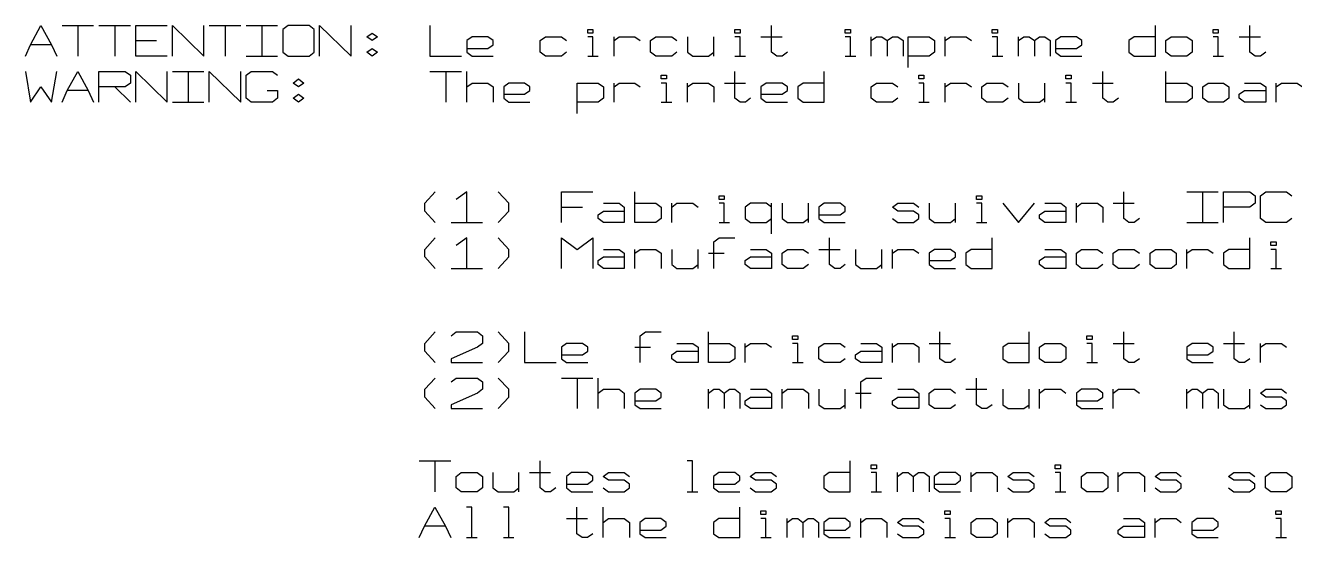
# Model space of a CAD drawing. Header units: millimetres. Extents: x 0 to 1189, y 35 to 806.
# Drawn here: x 495.9 to 622.4, y 260.2 to 311.4 of the extents above; entities that cross this region are included whole.
import ezdxf

# ---------------------------------------------------------------- set-up
doc = ezdxf.new("R2010")
doc.units = ezdxf.units.MM
doc.layers.add('Pen 1', color=7, linetype='Continuous')

msp = doc.modelspace()

# ---------------------------------------------------------------- linework, layer by layer
at = {"layer": 'Pen 1', "color": 7, "lineweight": 30}
for p, q in [((499.55, 311.35), (502.7, 311.35)), ((501.12, 311.35), (501.12, 308.27)), ((503.23, 311.35), (506.38, 311.35)), ((504.8, 311.35), (504.8, 308.27)), ((514.22, 311.35), (517.38, 311.35)), ((515.8, 311.35), (515.8, 308.27)), ((517.9, 311.35), (521.03, 311.35)), ((519.47, 311.35), (519.47, 308.27)), ((554.58, 308.27), (554.58, 310.2)), ((564.53, 308.27), (564.53, 310.2)), ((569.22, 310.2), (571.33, 310.2)), ((580.22, 308.27), (580.22, 310.2)), ((587.58, 308.27), (587.58, 310.2)), ((594.9, 308.27), (594.9, 310.2)), ((616.9, 310.2), (619, 310.2)), ((498.5, 309.42), (496.42, 309.42)), ((506.9, 309.83), (508.98, 309.83)), ((517.9, 308.27), (521.03, 308.27)), ((551.95, 308.27), (553, 308.27)), ((566.62, 308.27), (567.67, 308.27)), ((577.62, 308.27), (578.67, 308.27)), ((592.28, 308.27), (593.33, 308.27)), ((614.3, 308.27), (615.33, 308.27)), ((510.55, 306.75), (513.7, 306.75)), ((512.12, 306.75), (512.12, 303.7)), ((536.22, 306.75), (539.38, 306.75)), ((537.8, 306.75), (537.8, 303.7)), ((539.9, 303.7), (539.9, 306.75)), ((504.8, 305.23), (506.38, 303.7)), ((554.58, 303.7), (554.58, 305.6)), ((561.9, 303.7), (561.9, 305.6)), ((565.58, 305.6), (567.67, 305.6)), ((587.58, 303.7), (587.58, 305.6)), ((597.53, 303.7), (597.53, 305.6)), ((602.25, 305.6), (604.33, 305.6)), ((620.58, 303.7), (620.58, 305.6)), ((502.17, 304.85), (500.08, 304.85)), ((510.55, 303.7), (513.7, 303.7)), ((559.28, 303.7), (560.33, 303.7)), ((584.95, 303.7), (586, 303.7)), ((599.62, 303.7), (600.67, 303.7)), ((560.33, 291.67), (560.33, 293.6)), ((570.28, 290.55), (570.28, 293.6)), ((573.95, 291.67), (573.95, 293.6)), ((588.62, 291.67), (588.62, 293.6)), ((600.67, 291.67), (600.67, 293.6)), ((604.33, 293.6), (606.42, 293.6)), ((611.67, 294.75), (614.8, 294.75)), ((613.22, 294.75), (613.22, 291.67)), ((549.33, 293.23), (551.42, 293.23)), ((538.33, 291.67), (541.47, 291.67)), ((565.05, 291.67), (566.08, 291.67)), ((590.7, 291.67), (591.75, 291.67)), ((611.67, 291.67), (614.8, 291.67)), ((556.65, 287.1), (556.65, 289)), ((562.95, 287.1), (562.95, 289)), ((564, 288.62), (565.55, 288.62)), ((575, 289), (577.1, 289)), ((581.28, 287.1), (581.28, 289)), ((582.33, 287.1), (582.33, 289)), ((611.67, 287.1), (611.67, 289)), ((538.33, 287.1), (541.47, 287.1)), ((620.05, 287.1), (621.1, 287.1)), ((567.65, 277.73), (567.65, 279.62)), ((582.33, 277.73), (582.33, 279.62)), ((586, 279.62), (588.1, 279.62)), ((604.33, 279.62), (606.42, 279.62)), ((615.33, 279.62), (617.42, 279.62)), ((619, 277.73), (619, 279.62)), ((556.65, 279.25), (558.22, 279.25)), ((572.38, 277.73), (573.42, 277.73)), ((601.7, 277.73), (602.75, 277.73)), ((549.33, 276.17), (552.47, 276.17)), ((550.9, 276.17), (550.9, 273.12)), ((553, 273.12), (553, 276.17)), ((564, 273.12), (564, 275.05)), ((571.33, 273.12), (571.33, 275.05)), ((577.6, 273.12), (577.6, 275.05)), ((578.65, 274.65), (580.22, 274.65)), ((589.65, 275.05), (591.75, 275.05)), ((595.95, 273.12), (595.95, 275.05)), ((597, 273.12), (597, 275.05)), ((604.33, 273.12), (604.33, 275.05)), ((611.67, 273.12), (611.67, 275.05)), ((617.95, 273.12), (617.95, 275.05)), ((535.15, 267.9), (538.3, 267.9)), ((536.72, 267.9), (536.72, 264.83)), ((545.1, 264.83), (545.1, 266.75)), ((546.15, 266.75), (548.25, 266.75)), ((582.83, 264.83), (582.83, 266.75)), ((590.17, 264.83), (590.17, 266.75)), ((604.83, 264.83), (604.83, 266.75)), ((561.88, 264.83), (562.92, 264.83)), ((580.2, 264.83), (581.25, 264.83)), ((598.55, 264.83), (599.6, 264.83)), ((553.5, 260.25), (553.5, 263.3)), ((549.83, 262.15), (551.92, 262.15)), ((571.83, 260.25), (571.83, 262.15)), ((579.17, 260.25), (579.17, 262.15)), ((593.83, 260.25), (593.83, 262.15)), ((608.5, 260.25), (608.5, 262.15)), ((537.78, 261.4), (535.67, 261.4)), ((539.88, 260.25), (540.92, 260.25)), ((543.55, 260.25), (544.58, 260.25)), ((569.2, 260.25), (570.25, 260.25)), ((587.55, 260.25), (588.6, 260.25)), ((620.55, 260.25), (621.6, 260.25))]:
    msp.add_line(p, q, dxfattribs=at)
for points in [[(495.9, 308.27), (496.42, 309.42), (497.45, 311.35), (498.5, 309.42), (499.02, 308.27)], [(510.02, 308.27), (506.9, 308.27), (506.9, 311.35), (510.02, 311.35)], [(510.55, 308.27), (510.55, 311.35), (513.7, 308.27), (513.7, 311.35)], [(521.55, 308.67), (522.08, 308.27), (524.17, 308.27), (524.7, 308.67), (524.7, 310.95), (524.17, 311.35), (522.08, 311.35), (521.55, 310.95), (521.55, 308.67)], [(525.22, 308.27), (525.22, 311.35), (528.38, 308.27), (528.38, 311.35)], [(536.22, 311.35), (536.22, 308.27), (539.38, 308.27)], [(571.85, 308.67), (571.33, 308.27), (570.8, 308.27), (570.28, 308.67), (570.28, 311.35)], [(608.53, 310.2), (606.42, 310.2), (605.9, 309.83), (605.9, 308.67), (606.42, 308.27), (608.53, 308.27), (608.53, 311.35)], [(619.53, 308.67), (619, 308.27), (618.47, 308.27), (617.95, 308.67), (617.95, 311.35)], [(530.47, 309.83), (529.95, 310.2), (530.47, 310.58), (531, 310.2), (530.47, 309.83)], [(539.9, 309.05), (542, 309.05), (542.53, 309.42), (542.53, 309.83), (542, 310.2), (540.42, 310.2), (539.9, 309.83), (539.9, 308.67), (540.42, 308.27), (542.53, 308.27)], [(549.85, 308.67), (549.33, 308.27), (547.75, 308.27), (547.22, 308.67), (547.22, 309.83), (547.75, 310.2), (549.33, 310.2), (549.85, 309.83)], [(551.95, 310.58), (551.95, 310.95), (552.47, 310.95), (552.47, 310.58), (551.95, 310.58)], [(552.47, 308.27), (552.47, 310.2), (551.95, 310.2)], [(554.58, 309.83), (555.1, 310.2), (556.65, 310.2), (557.17, 309.83)], [(560.85, 308.67), (560.33, 308.27), (558.75, 308.27), (558.22, 308.67), (558.22, 309.83), (558.75, 310.2), (560.33, 310.2), (560.85, 309.83)], [(561.9, 310.2), (561.9, 308.67), (562.42, 308.27), (564, 308.27), (564.53, 308.67)], [(566.62, 310.58), (566.62, 310.95), (567.15, 310.95), (567.15, 310.58), (566.62, 310.58)], [(567.15, 308.27), (567.15, 310.2), (566.62, 310.2)], [(577.62, 310.58), (577.62, 310.95), (578.15, 310.95), (578.15, 310.58), (577.62, 310.58)], [(578.15, 308.27), (578.15, 310.2), (577.62, 310.2)], [(580.22, 309.83), (580.75, 310.2), (581.28, 310.2), (581.8, 309.83), (581.8, 308.27)], [(581.8, 309.83), (582.33, 310.2), (582.85, 310.2), (583.38, 309.83), (583.38, 308.27)], [(583.9, 307.15), (583.9, 310.2), (586, 310.2), (586.53, 309.83), (586.53, 308.67), (586, 308.27), (583.9, 308.27)], [(587.58, 309.83), (588.1, 310.2), (589.67, 310.2), (590.2, 309.83)], [(592.28, 310.58), (592.28, 310.95), (592.8, 310.95), (592.8, 310.58), (592.28, 310.58)], [(592.8, 308.27), (592.8, 310.2), (592.28, 310.2)], [(594.9, 309.83), (595.42, 310.2), (595.95, 310.2), (596.47, 309.83), (596.47, 308.27)], [(596.47, 309.83), (597, 310.2), (597.53, 310.2), (598.05, 309.83), (598.05, 308.27)], [(598.58, 309.05), (600.67, 309.05), (601.2, 309.42), (601.2, 309.83), (600.67, 310.2), (599.1, 310.2), (598.58, 309.83), (598.58, 308.67), (599.1, 308.27), (601.2, 308.27)], [(609.58, 308.67), (609.58, 309.83), (610.1, 310.2), (611.67, 310.2), (612.2, 309.83), (612.2, 308.67), (611.67, 308.27), (610.1, 308.27), (609.58, 308.67)], [(614.3, 310.58), (614.3, 310.95), (614.8, 310.95), (614.8, 310.58), (614.3, 310.58)], [(614.8, 308.27), (614.8, 310.2), (614.3, 310.2)], [(530.47, 308.27), (529.95, 308.67), (530.47, 309.05), (531, 308.67), (530.47, 308.27)], [(495.9, 306.75), (496.42, 303.7), (497.45, 305.23), (498.5, 303.7), (499.02, 306.75)], [(499.55, 303.7), (500.08, 304.85), (501.12, 306.75), (502.17, 304.85), (502.7, 303.7)], [(503.23, 303.7), (503.23, 306.75), (505.85, 306.75), (506.38, 306.38), (506.38, 305.6), (505.85, 305.23), (503.23, 305.23)], [(506.9, 303.7), (506.9, 306.75), (510.02, 303.7), (510.02, 306.75)], [(514.22, 303.7), (514.22, 306.75), (517.38, 303.7), (517.38, 306.75)], [(520, 304.85), (521.03, 304.85), (521.03, 304.08), (520.53, 303.7), (518.42, 303.7), (517.9, 304.08), (517.9, 306.38), (518.42, 306.75), (520.53, 306.75), (521.03, 306.38)], [(559.28, 306), (559.28, 306.38), (559.8, 306.38), (559.8, 306), (559.28, 306)], [(568.17, 304.08), (567.67, 303.7), (567.15, 303.7), (566.62, 304.08), (566.62, 306.75)], [(575.53, 305.6), (573.42, 305.6), (572.9, 305.23), (572.9, 304.08), (573.42, 303.7), (575.53, 303.7), (575.53, 306.75)], [(584.95, 306), (584.95, 306.38), (585.47, 306.38), (585.47, 306), (584.95, 306)], [(599.62, 306), (599.62, 306.38), (600.15, 306.38), (600.15, 306), (599.62, 306)], [(604.85, 304.08), (604.33, 303.7), (603.8, 303.7), (603.28, 304.08), (603.28, 306.75)], [(609.58, 305.6), (611.67, 305.6), (612.2, 305.23), (612.2, 304.08), (611.67, 303.7), (609.58, 303.7), (609.58, 306.75)], [(523.12, 305.23), (522.6, 305.6), (523.12, 306), (523.65, 305.6), (523.12, 305.23)], [(539.9, 305.23), (540.42, 305.6), (542, 305.6), (542.53, 305.23), (542.53, 303.7)], [(543.58, 304.48), (545.65, 304.48), (546.17, 304.85), (546.17, 305.23), (545.65, 305.6), (544.1, 305.6), (543.58, 305.23), (543.58, 304.08), (544.1, 303.7), (546.17, 303.7)], [(550.9, 302.55), (550.9, 305.6), (553, 305.6), (553.53, 305.23), (553.53, 304.08), (553, 303.7), (550.9, 303.7)], [(554.58, 305.23), (555.1, 305.6), (556.65, 305.6), (557.17, 305.23)], [(559.8, 303.7), (559.8, 305.6), (559.28, 305.6)], [(561.9, 305.23), (562.42, 305.6), (564, 305.6), (564.53, 305.23), (564.53, 303.7)], [(569.22, 304.48), (571.33, 304.48), (571.85, 304.85), (571.85, 305.23), (571.33, 305.6), (569.75, 305.6), (569.22, 305.23), (569.22, 304.08), (569.75, 303.7), (571.85, 303.7)], [(582.85, 304.08), (582.33, 303.7), (580.75, 303.7), (580.22, 304.08), (580.22, 305.23), (580.75, 305.6), (582.33, 305.6), (582.85, 305.23)], [(585.47, 303.7), (585.47, 305.6), (584.95, 305.6)], [(587.58, 305.23), (588.1, 305.6), (589.67, 305.6), (590.2, 305.23)], [(593.85, 304.08), (593.33, 303.7), (591.75, 303.7), (591.22, 304.08), (591.22, 305.23), (591.75, 305.6), (593.33, 305.6), (593.85, 305.23)], [(594.9, 305.6), (594.9, 304.08), (595.42, 303.7), (597, 303.7), (597.53, 304.08)], [(600.15, 303.7), (600.15, 305.6), (599.62, 305.6)], [(613.25, 304.08), (613.25, 305.23), (613.78, 305.6), (615.33, 305.6), (615.85, 305.23), (615.85, 304.08), (615.33, 303.7), (613.78, 303.7), (613.25, 304.08)], [(617.42, 305.6), (619, 305.6), (619.53, 305.23), (619.53, 303.7), (617.42, 303.7), (616.9, 304.08), (616.9, 304.48), (617.42, 304.85), (619.53, 304.85)], [(620.58, 305.23), (621.1, 305.6), (622.67, 305.6), (623.2, 305.23)], [(523.12, 303.7), (522.6, 304.08), (523.12, 304.48), (523.65, 304.08), (523.12, 303.7)], [(536.75, 291.67), (535.7, 292.83), (535.7, 293.6), (536.75, 294.75)], [(539.9, 291.67), (539.9, 294.75), (538.85, 293.98)], [(543.03, 291.67), (544.08, 292.83), (544.08, 293.6), (543.03, 294.75)], [(549.33, 291.67), (549.33, 294.75), (552.47, 294.75)], [(553.53, 293.6), (555.08, 293.6), (555.6, 293.23), (555.6, 291.67), (553.53, 291.67), (553, 292.08), (553, 292.45), (553.53, 292.83), (555.6, 292.83)], [(556.65, 293.6), (558.75, 293.6), (559.28, 293.23), (559.28, 292.08), (558.75, 291.67), (556.65, 291.67), (556.65, 294.75)], [(560.33, 293.23), (560.85, 293.6), (562.42, 293.6), (562.95, 293.23)], [(565.05, 293.98), (565.05, 294.35), (565.55, 294.35), (565.55, 293.98), (565.05, 293.98)], [(565.55, 291.67), (565.55, 293.6), (565.05, 293.6)], [(570.28, 293.23), (569.75, 293.6), (568.17, 293.6), (567.65, 293.23), (567.65, 292.08), (568.17, 291.67), (569.75, 291.67), (570.28, 292.08)], [(571.33, 293.6), (571.33, 292.08), (571.85, 291.67), (573.42, 291.67), (573.95, 292.08)], [(575, 292.45), (577.1, 292.45), (577.6, 292.83), (577.6, 293.23), (577.1, 293.6), (575.53, 293.6), (575, 293.23), (575, 292.08), (575.53, 291.67), (577.6, 291.67)], [(582.33, 292.08), (582.85, 291.67), (584.42, 291.67), (584.95, 292.08), (584.95, 292.45), (584.42, 292.83), (582.85, 292.83), (582.33, 293.23), (582.85, 293.6), (584.42, 293.6), (584.95, 293.23)], [(586, 293.6), (586, 292.08), (586.53, 291.67), (588.1, 291.67), (588.62, 292.08)], [(590.7, 293.98), (590.7, 294.35), (591.22, 294.35), (591.22, 293.98), (590.7, 293.98)], [(591.22, 291.67), (591.22, 293.6), (590.7, 293.6)], [(593.33, 293.6), (594.9, 291.67), (596.47, 293.6)], [(597.53, 293.6), (599.1, 293.6), (599.62, 293.23), (599.62, 291.67), (597.53, 291.67), (597, 292.08), (597, 292.45), (597.53, 292.83), (599.62, 292.83)], [(600.67, 293.23), (601.17, 293.6), (602.75, 293.6), (603.28, 293.23), (603.28, 291.67)], [(606.95, 292.08), (606.42, 291.67), (605.9, 291.67), (605.38, 292.08), (605.38, 294.75)], [(615.33, 291.67), (615.33, 294.75), (617.95, 294.75), (618.47, 294.35), (618.47, 293.6), (617.95, 293.23), (615.33, 293.23)], [(622.15, 292.08), (621.62, 291.67), (619.53, 291.67), (619, 292.08), (619, 294.35), (619.53, 294.75), (621.62, 294.75), (622.15, 294.35)], [(536.75, 287.1), (535.7, 288.25), (535.7, 289), (536.75, 290.15)], [(539.9, 287.1), (539.9, 290.15), (538.85, 289.4)], [(543.03, 287.1), (544.08, 288.25), (544.08, 289), (543.03, 290.15)], [(549.33, 287.1), (549.33, 290.15), (550.9, 289), (552.47, 290.15), (552.47, 287.1)], [(564.53, 287.1), (564.53, 289.77), (565.05, 290.15), (566.6, 290.15)], [(577.6, 287.48), (577.1, 287.1), (576.58, 287.1), (576.05, 287.48), (576.05, 290.15)], [(592.28, 289), (590.17, 289), (589.65, 288.62), (589.65, 287.48), (590.17, 287.1), (592.28, 287.1), (592.28, 290.15)], [(617.95, 289), (615.85, 289), (615.33, 288.62), (615.33, 287.48), (615.85, 287.1), (617.95, 287.1), (617.95, 290.15)], [(620.05, 289.4), (620.05, 289.77), (620.58, 289.77), (620.58, 289.4), (620.05, 289.4)], [(553.53, 289), (555.08, 289), (555.6, 288.62), (555.6, 287.1), (553.53, 287.1), (553, 287.48), (553, 287.88), (553.53, 288.25), (555.6, 288.25)], [(556.65, 288.62), (557.17, 289), (558.75, 289), (559.28, 288.62), (559.28, 287.1)], [(560.33, 289), (560.33, 287.48), (560.85, 287.1), (562.42, 287.1), (562.95, 287.48)], [(568.17, 289), (569.75, 289), (570.28, 288.62), (570.28, 287.1), (568.17, 287.1), (567.65, 287.48), (567.65, 287.88), (568.17, 288.25), (570.28, 288.25)], [(573.95, 287.48), (573.42, 287.1), (571.85, 287.1), (571.33, 287.48), (571.33, 288.62), (571.85, 289), (573.42, 289), (573.95, 288.62)], [(578.65, 289), (578.65, 287.48), (579.17, 287.1), (580.75, 287.1), (581.28, 287.48)], [(582.33, 288.62), (582.85, 289), (584.42, 289), (584.95, 288.62)], [(586, 287.88), (588.1, 287.88), (588.62, 288.25), (588.62, 288.62), (588.1, 289), (586.53, 289), (586, 288.62), (586, 287.48), (586.53, 287.1), (588.62, 287.1)], [(597.53, 289), (599.1, 289), (599.62, 288.62), (599.62, 287.1), (597.53, 287.1), (597, 287.48), (597, 287.88), (597.53, 288.25), (599.62, 288.25)], [(603.28, 287.48), (602.75, 287.1), (601.17, 287.1), (600.67, 287.48), (600.67, 288.62), (601.17, 289), (602.75, 289), (603.28, 288.62)], [(606.95, 287.48), (606.42, 287.1), (604.85, 287.1), (604.33, 287.48), (604.33, 288.62), (604.85, 289), (606.42, 289), (606.95, 288.62)], [(608, 287.48), (608, 288.62), (608.53, 289), (610.1, 289), (610.62, 288.62), (610.62, 287.48), (610.1, 287.1), (608.53, 287.1), (608, 287.48)], [(611.67, 288.62), (612.2, 289), (613.75, 289), (614.28, 288.62)], [(620.58, 287.1), (620.58, 289), (620.05, 289)], [(536.75, 277.73), (535.7, 278.85), (535.7, 279.62), (536.75, 280.77)], [(538.33, 280.38), (538.85, 280.77), (540.95, 280.77), (541.47, 280.38), (541.47, 279.62), (540.95, 279.25), (538.33, 278.1), (538.33, 277.73), (541.47, 277.73)], [(543.03, 277.73), (544.08, 278.85), (544.08, 279.62), (543.03, 280.77)], [(545.65, 280.77), (545.65, 277.73), (548.8, 277.73)], [(549.33, 278.48), (551.42, 278.48), (551.95, 278.85), (551.95, 279.25), (551.42, 279.62), (549.85, 279.62), (549.33, 279.25), (549.33, 278.1), (549.85, 277.73), (551.95, 277.73)], [(557.17, 277.73), (557.17, 280.38), (557.7, 280.77), (559.28, 280.77)], [(560.85, 279.62), (562.42, 279.62), (562.95, 279.25), (562.95, 277.73), (560.85, 277.73), (560.33, 278.1), (560.33, 278.48), (560.85, 278.85), (562.95, 278.85)], [(564, 279.62), (566.08, 279.62), (566.6, 279.25), (566.6, 278.1), (566.08, 277.73), (564, 277.73), (564, 280.77)], [(567.65, 279.25), (568.17, 279.62), (569.75, 279.62), (570.28, 279.25)], [(572.38, 280), (572.38, 280.38), (572.9, 280.38), (572.9, 280), (572.38, 280)], [(572.9, 277.73), (572.9, 279.62), (572.38, 279.62)], [(577.6, 278.1), (577.1, 277.73), (575.53, 277.73), (575, 278.1), (575, 279.25), (575.53, 279.62), (577.1, 279.62), (577.6, 279.25)], [(579.17, 279.62), (580.75, 279.62), (581.28, 279.25), (581.28, 277.73), (579.17, 277.73), (578.65, 278.1), (578.65, 278.48), (579.17, 278.85), (581.28, 278.85)], [(582.33, 279.25), (582.85, 279.62), (584.42, 279.62), (584.95, 279.25), (584.95, 277.73)], [(588.62, 278.1), (588.1, 277.73), (587.58, 277.73), (587.05, 278.1), (587.05, 280.77)], [(595.95, 279.62), (593.85, 279.62), (593.33, 279.25), (593.33, 278.1), (593.85, 277.73), (595.95, 277.73), (595.95, 280.77)], [(597, 278.1), (597, 279.25), (597.53, 279.62), (599.1, 279.62), (599.62, 279.25), (599.62, 278.1), (599.1, 277.73), (597.53, 277.73), (597, 278.1)], [(601.7, 280), (601.7, 280.38), (602.22, 280.38), (602.22, 280), (601.7, 280)], [(602.22, 277.73), (602.22, 279.62), (601.7, 279.62)], [(606.95, 278.1), (606.42, 277.73), (605.9, 277.73), (605.38, 278.1), (605.38, 280.77)], [(611.67, 278.48), (613.75, 278.48), (614.28, 278.85), (614.28, 279.25), (613.75, 279.62), (612.2, 279.62), (611.67, 279.25), (611.67, 278.1), (612.2, 277.73), (614.28, 277.73)], [(617.95, 278.1), (617.42, 277.73), (616.9, 277.73), (616.38, 278.1), (616.38, 280.77)], [(619, 279.25), (619.53, 279.62), (621.1, 279.62), (621.62, 279.25)], [(536.75, 273.12), (535.7, 274.27), (535.7, 275.05), (536.75, 276.17)], [(538.33, 275.8), (538.85, 276.17), (540.95, 276.17), (541.47, 275.8), (541.47, 275.05), (540.95, 274.65), (538.33, 273.5), (538.33, 273.12), (541.47, 273.12)], [(543.03, 273.12), (544.08, 274.27), (544.08, 275.05), (543.03, 276.17)], [(579.17, 273.12), (579.17, 275.8), (579.7, 276.17), (581.28, 276.17)], [(592.28, 273.5), (591.75, 273.12), (591.22, 273.12), (590.7, 273.5), (590.7, 276.17)], [(553, 274.65), (553.53, 275.05), (555.08, 275.05), (555.6, 274.65), (555.6, 273.12)], [(556.65, 273.9), (558.75, 273.9), (559.28, 274.27), (559.28, 274.65), (558.75, 275.05), (557.17, 275.05), (556.65, 274.65), (556.65, 273.5), (557.17, 273.12), (559.28, 273.12)], [(564, 274.65), (564.53, 275.05), (565.05, 275.05), (565.55, 274.65), (565.55, 273.12)], [(565.55, 274.65), (566.08, 275.05), (566.6, 275.05), (567.12, 274.65), (567.12, 273.12)], [(568.17, 275.05), (569.75, 275.05), (570.28, 274.65), (570.28, 273.12), (568.17, 273.12), (567.65, 273.5), (567.65, 273.9), (568.17, 274.27), (570.28, 274.27)], [(571.33, 274.65), (571.85, 275.05), (573.42, 275.05), (573.95, 274.65), (573.95, 273.12)], [(575, 275.05), (575, 273.5), (575.53, 273.12), (577.1, 273.12), (577.6, 273.5)], [(582.85, 275.05), (584.42, 275.05), (584.95, 274.65), (584.95, 273.12), (582.85, 273.12), (582.33, 273.5), (582.33, 273.9), (582.85, 274.27), (584.95, 274.27)], [(588.62, 273.5), (588.1, 273.12), (586.53, 273.12), (586, 273.5), (586, 274.65), (586.53, 275.05), (588.1, 275.05), (588.62, 274.65)], [(593.33, 275.05), (593.33, 273.5), (593.85, 273.12), (595.42, 273.12), (595.95, 273.5)], [(597, 274.65), (597.53, 275.05), (599.1, 275.05), (599.62, 274.65)], [(600.67, 273.9), (602.75, 273.9), (603.28, 274.27), (603.28, 274.65), (602.75, 275.05), (601.17, 275.05), (600.67, 274.65), (600.67, 273.5), (601.17, 273.12), (603.28, 273.12)], [(604.33, 274.65), (604.85, 275.05), (606.42, 275.05), (606.95, 274.65)], [(611.67, 274.65), (612.2, 275.05), (612.7, 275.05), (613.22, 274.65), (613.22, 273.12)], [(613.22, 274.65), (613.75, 275.05), (614.28, 275.05), (614.8, 274.65), (614.8, 273.12)], [(615.33, 275.05), (615.33, 273.5), (615.85, 273.12), (617.42, 273.12), (617.95, 273.5)], [(619, 273.5), (619.53, 273.12), (621.1, 273.12), (621.62, 273.5), (621.62, 273.9), (621.1, 274.27), (619.53, 274.27), (619, 274.65), (619.53, 275.05), (621.1, 275.05), (621.62, 274.65)], [(548.78, 265.23), (548.25, 264.83), (547.72, 264.83), (547.2, 265.23), (547.2, 267.9)], [(562.4, 264.83), (562.4, 267.9), (561.88, 267.9)], [(578.12, 266.75), (576.03, 266.75), (575.5, 266.35), (575.5, 265.23), (576.03, 264.83), (578.12, 264.83), (578.12, 267.9)], [(580.2, 267.12), (580.2, 267.5), (580.72, 267.5), (580.72, 267.12), (580.2, 267.12)], [(598.55, 267.12), (598.55, 267.5), (599.08, 267.5), (599.08, 267.12), (598.55, 267.12)], [(538.83, 265.23), (538.83, 266.35), (539.35, 266.75), (540.92, 266.75), (541.45, 266.35), (541.45, 265.23), (540.92, 264.83), (539.35, 264.83), (538.83, 265.23)], [(542.5, 266.75), (542.5, 265.23), (543.03, 264.83), (544.58, 264.83), (545.1, 265.23)], [(549.83, 265.6), (551.92, 265.6), (552.45, 265.98), (552.45, 266.35), (551.92, 266.75), (550.35, 266.75), (549.83, 266.35), (549.83, 265.23), (550.35, 264.83), (552.45, 264.83)], [(553.5, 265.23), (554.03, 264.83), (555.6, 264.83), (556.12, 265.23), (556.12, 265.6), (555.6, 265.98), (554.03, 265.98), (553.5, 266.35), (554.03, 266.75), (555.6, 266.75), (556.12, 266.35)], [(564.5, 265.6), (566.6, 265.6), (567.12, 265.98), (567.12, 266.35), (566.6, 266.75), (565.03, 266.75), (564.5, 266.35), (564.5, 265.23), (565.03, 264.83), (567.12, 264.83)], [(568.15, 265.23), (568.67, 264.83), (570.25, 264.83), (570.78, 265.23), (570.78, 265.6), (570.25, 265.98), (568.67, 265.98), (568.15, 266.35), (568.67, 266.75), (570.25, 266.75), (570.78, 266.35)], [(580.72, 264.83), (580.72, 266.75), (580.2, 266.75)], [(582.83, 266.35), (583.35, 266.75), (583.88, 266.75), (584.4, 266.35), (584.4, 264.83)], [(584.4, 266.35), (584.92, 266.75), (585.45, 266.75), (585.97, 266.35), (585.97, 264.83)], [(586.5, 265.6), (588.6, 265.6), (589.12, 265.98), (589.12, 266.35), (588.6, 266.75), (587.03, 266.75), (586.5, 266.35), (586.5, 265.23), (587.03, 264.83), (589.12, 264.83)], [(590.17, 266.35), (590.7, 266.75), (592.25, 266.75), (592.78, 266.35), (592.78, 264.83)], [(593.83, 265.23), (594.35, 264.83), (595.92, 264.83), (596.45, 265.23), (596.45, 265.6), (595.92, 265.98), (594.35, 265.98), (593.83, 266.35), (594.35, 266.75), (595.92, 266.75), (596.45, 266.35)], [(599.08, 264.83), (599.08, 266.75), (598.55, 266.75)], [(601.17, 265.23), (601.17, 266.35), (601.7, 266.75), (603.28, 266.75), (603.78, 266.35), (603.78, 265.23), (603.28, 264.83), (601.7, 264.83), (601.17, 265.23)], [(604.83, 266.35), (605.35, 266.75), (606.92, 266.75), (607.45, 266.35), (607.45, 264.83)], [(608.5, 265.23), (609.03, 264.83), (610.6, 264.83), (611.12, 265.23), (611.12, 265.6), (610.6, 265.98), (609.03, 265.98), (608.5, 266.35), (609.03, 266.75), (610.6, 266.75), (611.12, 266.35)], [(615.83, 265.23), (616.35, 264.83), (617.92, 264.83), (618.45, 265.23), (618.45, 265.6), (617.92, 265.98), (616.35, 265.98), (615.83, 266.35), (616.35, 266.75), (617.92, 266.75), (618.45, 266.35)], [(619.5, 265.23), (619.5, 266.35), (620.03, 266.75), (621.6, 266.75), (622.12, 266.35), (622.12, 265.23), (621.6, 264.83), (620.03, 264.83), (619.5, 265.23)], [(535.15, 260.25), (535.67, 261.4), (536.72, 263.3), (537.78, 261.4), (538.3, 260.25)], [(540.4, 260.25), (540.4, 263.3), (539.88, 263.3)], [(544.08, 260.25), (544.08, 263.3), (543.55, 263.3)], [(552.45, 260.62), (551.92, 260.25), (551.4, 260.25), (550.88, 260.62), (550.88, 263.3)], [(567.12, 262.15), (565.03, 262.15), (564.5, 261.77), (564.5, 260.62), (565.03, 260.25), (567.12, 260.25), (567.12, 263.3)], [(553.5, 261.77), (554.03, 262.15), (555.6, 262.15), (556.12, 261.77), (556.12, 260.25)], [(557.15, 261), (559.25, 261), (559.78, 261.4), (559.78, 261.77), (559.25, 262.15), (557.67, 262.15), (557.15, 261.77), (557.15, 260.62), (557.67, 260.25), (559.78, 260.25)], [(569.2, 262.55), (569.2, 262.92), (569.72, 262.92), (569.72, 262.55), (569.2, 262.55)], [(569.72, 260.25), (569.72, 262.15), (569.2, 262.15)], [(571.83, 261.77), (572.35, 262.15), (572.88, 262.15), (573.4, 261.77), (573.4, 260.25)], [(573.4, 261.77), (573.92, 262.15), (574.45, 262.15), (574.97, 261.77), (574.97, 260.25)], [(575.5, 261), (577.6, 261), (578.12, 261.4), (578.12, 261.77), (577.6, 262.15), (576.03, 262.15), (575.5, 261.77), (575.5, 260.62), (576.03, 260.25), (578.12, 260.25)], [(579.17, 261.77), (579.7, 262.15), (581.25, 262.15), (581.78, 261.77), (581.78, 260.25)], [(582.83, 260.62), (583.35, 260.25), (584.92, 260.25), (585.45, 260.62), (585.45, 261), (584.92, 261.4), (583.35, 261.4), (582.83, 261.77), (583.35, 262.15), (584.92, 262.15), (585.45, 261.77)], [(587.55, 262.55), (587.55, 262.92), (588.08, 262.92), (588.08, 262.55), (587.55, 262.55)], [(588.08, 260.25), (588.08, 262.15), (587.55, 262.15)], [(590.17, 260.62), (590.17, 261.77), (590.7, 262.15), (592.25, 262.15), (592.78, 261.77), (592.78, 260.62), (592.25, 260.25), (590.7, 260.25), (590.17, 260.62)], [(593.83, 261.77), (594.35, 262.15), (595.92, 262.15), (596.45, 261.77), (596.45, 260.25)], [(597.5, 260.62), (598.03, 260.25), (599.6, 260.25), (600.12, 260.62), (600.12, 261), (599.6, 261.4), (598.03, 261.4), (597.5, 261.77), (598.03, 262.15), (599.6, 262.15), (600.12, 261.77)], [(605.35, 262.15), (606.92, 262.15), (607.45, 261.77), (607.45, 260.25), (605.35, 260.25), (604.83, 260.62), (604.83, 261), (605.35, 261.4), (607.45, 261.4)], [(608.5, 261.77), (609.03, 262.15), (610.6, 262.15), (611.12, 261.77)], [(612.17, 261), (614.28, 261), (614.8, 261.4), (614.8, 261.77), (614.28, 262.15), (612.7, 262.15), (612.17, 261.77), (612.17, 260.62), (612.7, 260.25), (614.8, 260.25)], [(620.55, 262.55), (620.55, 262.92), (621.08, 262.92), (621.08, 262.55), (620.55, 262.55)], [(621.08, 260.25), (621.08, 262.15), (620.55, 262.15)]]:
    msp.add_lwpolyline(points, dxfattribs=at)

doc.saveas('drawing.dxf')
